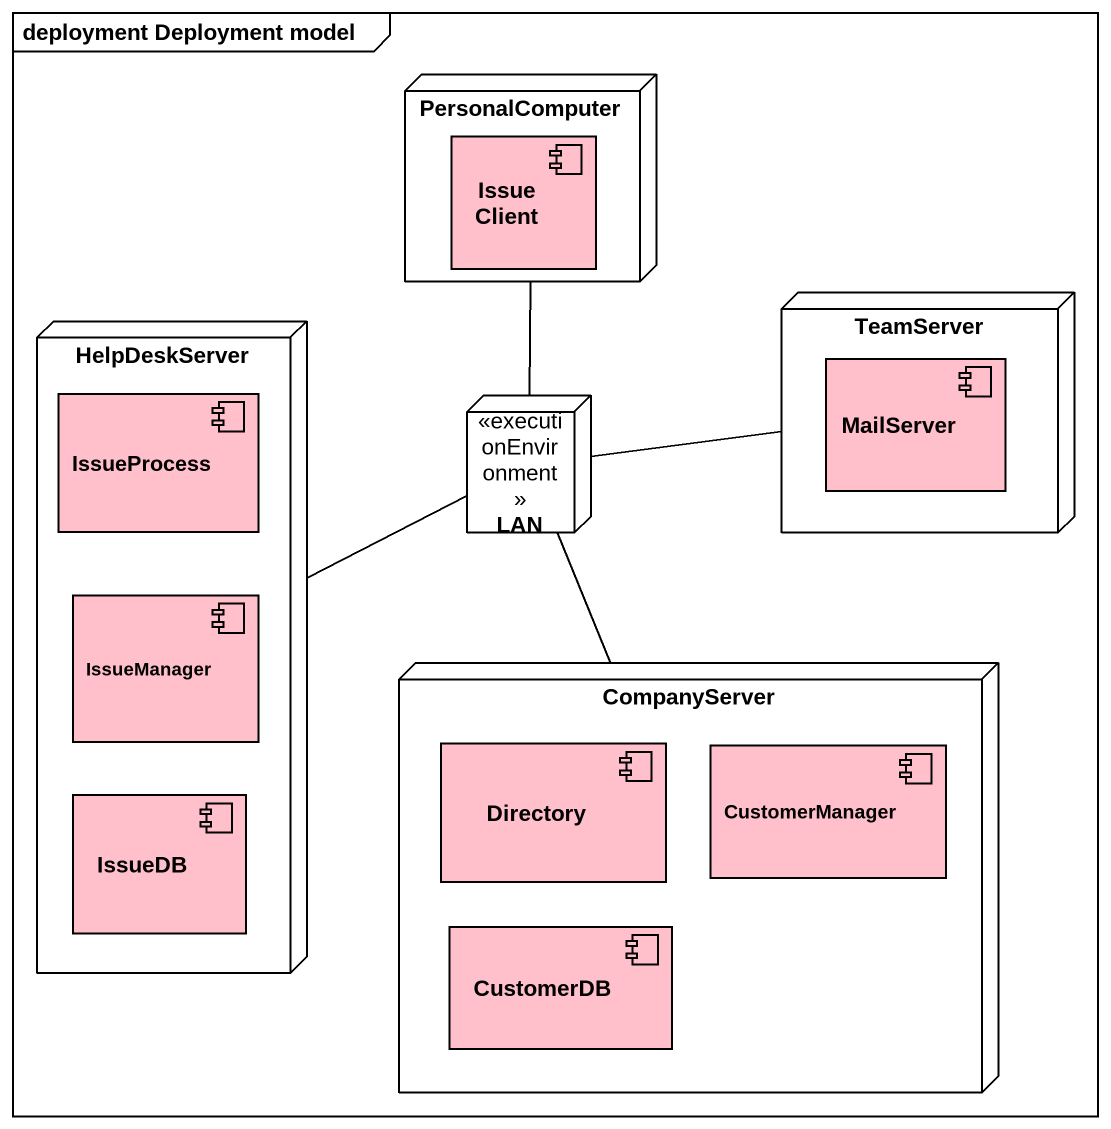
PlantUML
@startuml
mainframe deployment Deployment model
node PersonalComputer {
  component IssueClient #FFC0CB
}
node HelpDeskServer {
  component IssueProcess #FFC0CB
  component IssueManager #FFC0CB
  component IssueDB #FFC0CB
}
node TeamServer {
  component MailServer #FFC0CB
}
node LAN <<executionEnvironment>>
node CompanyServer {
  component Directory #FFC0CB
  component CustomerManager #FFC0CB
  component CustomerDB #FFC0CB
}
PersonalComputer -- LAN
LAN -left- HelpDeskServer
LAN -right- TeamServer
LAN -- CompanyServer
@enduml
